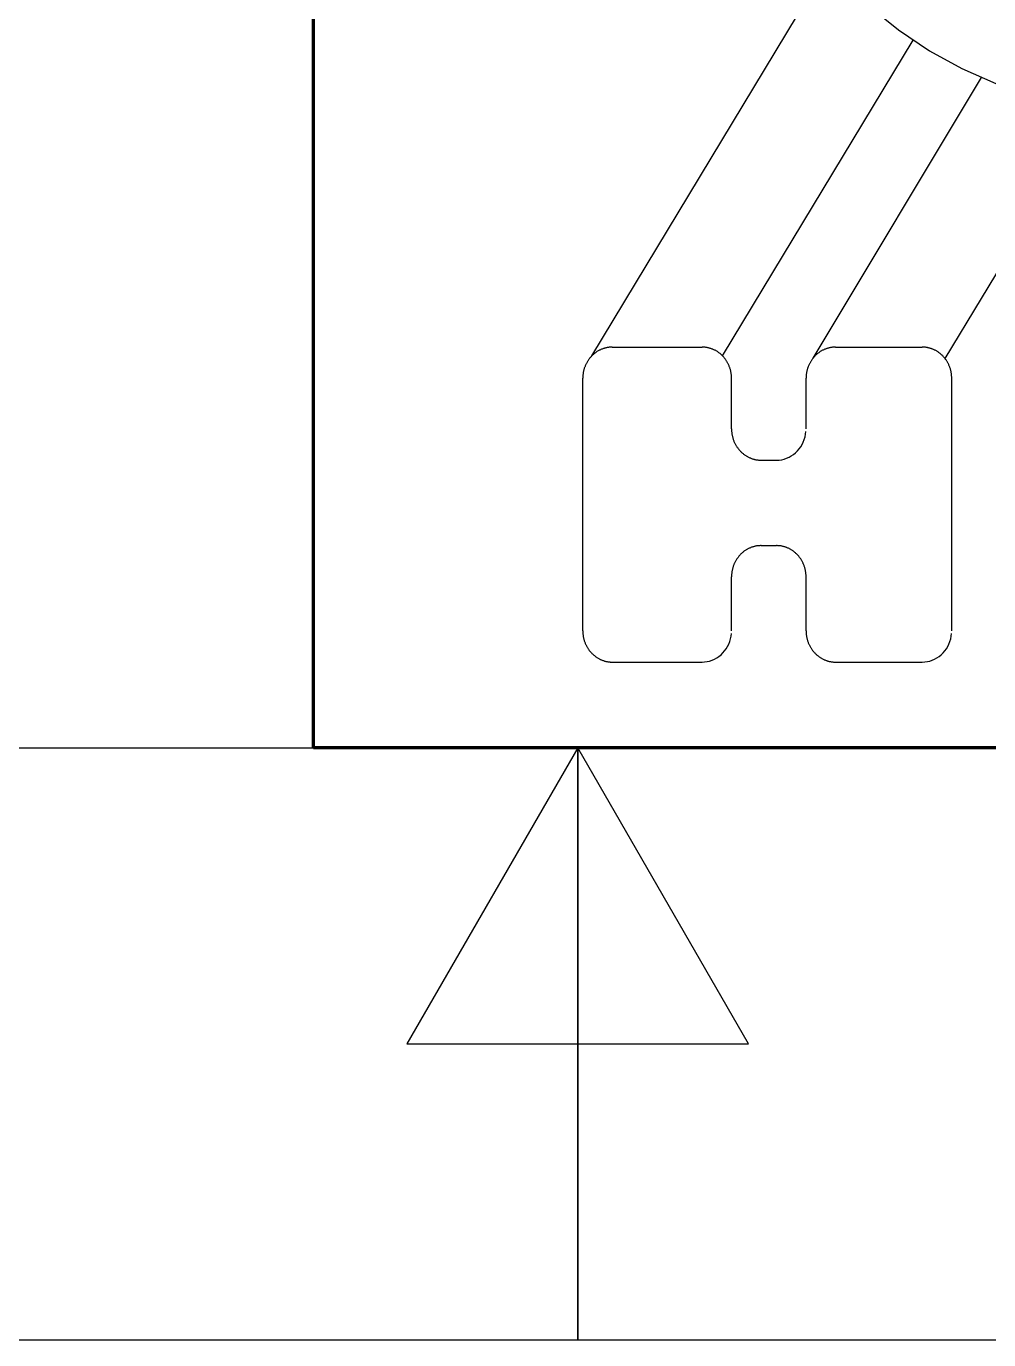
# Model space of a CAD drawing. Header units: inches. Extents: x -3311 to 1429, y -713 to 2436.
# Drawn here: x -3168.59 to -3157.09, y 2226.25 to 2241.95 of the extents above; entities that cross this region are included whole.
import ezdxf

# ---------------------------------------------------------------- set-up
doc = ezdxf.new("R2010")
doc.units = ezdxf.units.IN
doc.layers.add('DIM', color=1, linetype='Continuous', lineweight=25)
doc.layers.add('HEL-070', color=4, linetype='Continuous', lineweight=70)

# ---------------------------------------------------------------- blocks, each defined once
blk = doc.blocks.new('fr')
at = {"color": 7, "linetype": 'Continuous'}
for p, q in [((33474.064, 4297.407), (33756.917, 4297.407)), ((33615.491, 4297.407), (33613.449, 4293.87)), ((33615.491, 4290.334), (33615.491, 4297.407)), ((33617.533, 4293.87), (33615.491, 4297.407)), ((33615.491, 4297.407), (33615.491, 4290.334)), ((33615.491, 4290.334), (33615.491, 4297.407)), ((33613.449, 4293.87), (33617.533, 4293.87)), ((33466.991, 4290.334), (33763.99, 4290.334)), ((33466.991, 4290.334), (33763.99, 4290.334))]:
    blk.add_line(p, q, dxfattribs=at)

msp = doc.modelspace()

# ---------------------------------------------------------------- linework, layer by layer
at = {"color": 4}
msp.add_line((-3165.162, 2257.714), (-3165.162, 2233.325), dxfattribs=at)
at = {"color": 6, "linetype": 'Continuous', "lineweight": -3}
for p, q in [((-3161.835, 2238.007), (-3159.01, 2242.689)), ((-3158.515, 2242.185), (-3158.168, 2241.903)), ((-3160.272, 2238.008), (-3157.995, 2241.781)), ((-3158.168, 2241.903), (-3157.798, 2241.655)), ((-3157.798, 2241.655), (-3157.41, 2241.441)), ((-3159.187, 2237.98), (-3157.175, 2241.333)), ((-3157.41, 2241.441), (-3157.006, 2241.264)), ((-3157.612, 2237.975), (-3155.803, 2240.972)), ((-3161.833, 2238.009), (-3161.839, 2238.004)), ((-3161.828, 2238.015), (-3161.833, 2238.009)), ((-3161.822, 2238.02), (-3161.828, 2238.015)), ((-3161.816, 2238.026), (-3161.822, 2238.02)), ((-3161.81, 2238.031), (-3161.816, 2238.026)), ((-3161.804, 2238.036), (-3161.81, 2238.031)), ((-3161.798, 2238.041), (-3161.804, 2238.036)), ((-3161.792, 2238.046), (-3161.798, 2238.041)), ((-3161.786, 2238.05), (-3161.792, 2238.046)), ((-3161.779, 2238.055), (-3161.786, 2238.05)), ((-3161.773, 2238.059), (-3161.779, 2238.055)), ((-3161.766, 2238.063), (-3161.773, 2238.059)), ((-3161.759, 2238.067), (-3161.766, 2238.063)), ((-3161.752, 2238.071), (-3161.759, 2238.067)), ((-3161.746, 2238.075), (-3161.752, 2238.071)), ((-3161.739, 2238.078), (-3161.746, 2238.075)), ((-3161.732, 2238.081), (-3161.739, 2238.078)), ((-3161.725, 2238.085), (-3161.732, 2238.081)), ((-3161.717, 2238.088), (-3161.725, 2238.085)), ((-3161.71, 2238.09), (-3161.717, 2238.088)), ((-3161.703, 2238.093), (-3161.71, 2238.09)), ((-3161.696, 2238.096), (-3161.703, 2238.093)), ((-3161.688, 2238.098), (-3161.696, 2238.096)), ((-3161.681, 2238.1), (-3161.688, 2238.098)), ((-3161.673, 2238.102), (-3161.681, 2238.1)), ((-3161.666, 2238.104), (-3161.673, 2238.102)), ((-3161.658, 2238.106), (-3161.666, 2238.104)), ((-3161.651, 2238.107), (-3161.658, 2238.106)), ((-3161.643, 2238.109), (-3161.651, 2238.107)), ((-3161.636, 2238.11), (-3161.643, 2238.109)), ((-3161.628, 2238.111), (-3161.636, 2238.11)), ((-3161.62, 2238.112), (-3161.628, 2238.111)), ((-3161.613, 2238.112), (-3161.62, 2238.112)), ((-3161.605, 2238.113), (-3161.613, 2238.112)), ((-3161.597, 2238.113), (-3161.605, 2238.113)), ((-3161.59, 2238.113), (-3161.597, 2238.113)), ((-3161.59, 2238.113), (-3160.517, 2238.113)), ((-3160.509, 2238.113), (-3160.517, 2238.113)), ((-3160.502, 2238.113), (-3160.509, 2238.113)), ((-3160.494, 2238.112), (-3160.502, 2238.113)), ((-3160.486, 2238.112), (-3160.494, 2238.112)), ((-3160.479, 2238.111), (-3160.486, 2238.112)), ((-3160.471, 2238.11), (-3160.479, 2238.111)), ((-3160.463, 2238.109), (-3160.471, 2238.11)), ((-3160.456, 2238.107), (-3160.463, 2238.109)), ((-3160.448, 2238.106), (-3160.456, 2238.107)), ((-3160.441, 2238.104), (-3160.448, 2238.106)), ((-3160.433, 2238.102), (-3160.441, 2238.104)), ((-3160.426, 2238.1), (-3160.433, 2238.102)), ((-3160.418, 2238.098), (-3160.426, 2238.1)), ((-3160.411, 2238.096), (-3160.418, 2238.098)), ((-3160.404, 2238.093), (-3160.411, 2238.096)), ((-3160.396, 2238.09), (-3160.404, 2238.093)), ((-3160.389, 2238.088), (-3160.396, 2238.09)), ((-3160.382, 2238.085), (-3160.389, 2238.088)), ((-3160.375, 2238.081), (-3160.382, 2238.085)), ((-3160.368, 2238.078), (-3160.375, 2238.081)), ((-3160.361, 2238.075), (-3160.368, 2238.078)), ((-3160.354, 2238.071), (-3160.361, 2238.075)), ((-3160.347, 2238.067), (-3160.354, 2238.071)), ((-3160.341, 2238.063), (-3160.347, 2238.067)), ((-3160.334, 2238.059), (-3160.341, 2238.063)), ((-3160.328, 2238.055), (-3160.334, 2238.059)), ((-3160.321, 2238.05), (-3160.328, 2238.055)), ((-3160.315, 2238.046), (-3160.321, 2238.05)), ((-3160.309, 2238.041), (-3160.315, 2238.046)), ((-3160.302, 2238.036), (-3160.309, 2238.041)), ((-3160.296, 2238.031), (-3160.302, 2238.036)), ((-3160.29, 2238.026), (-3160.296, 2238.031)), ((-3160.285, 2238.02), (-3160.29, 2238.026)), ((-3160.279, 2238.015), (-3160.285, 2238.02)), ((-3160.273, 2238.009), (-3160.279, 2238.015)), ((-3160.268, 2238.004), (-3160.273, 2238.009)), ((-3159.165, 2238.009), (-3159.17, 2238.004)), ((-3159.159, 2238.015), (-3159.165, 2238.009)), ((-3159.154, 2238.02), (-3159.159, 2238.015)), ((-3159.148, 2238.026), (-3159.154, 2238.02)), ((-3159.142, 2238.031), (-3159.148, 2238.026)), ((-3159.136, 2238.036), (-3159.142, 2238.031)), ((-3159.13, 2238.041), (-3159.136, 2238.036)), ((-3159.123, 2238.046), (-3159.13, 2238.041)), ((-3159.117, 2238.05), (-3159.123, 2238.046)), ((-3159.11, 2238.055), (-3159.117, 2238.05)), ((-3159.104, 2238.059), (-3159.11, 2238.055)), ((-3159.097, 2238.063), (-3159.104, 2238.059)), ((-3159.091, 2238.067), (-3159.097, 2238.063)), ((-3159.084, 2238.071), (-3159.091, 2238.067)), ((-3159.077, 2238.075), (-3159.084, 2238.071)), ((-3159.07, 2238.078), (-3159.077, 2238.075)), ((-3159.063, 2238.081), (-3159.07, 2238.078)), ((-3159.056, 2238.085), (-3159.063, 2238.081)), ((-3159.049, 2238.088), (-3159.056, 2238.085)), ((-3159.042, 2238.09), (-3159.049, 2238.088)), ((-3159.034, 2238.093), (-3159.042, 2238.09)), ((-3159.027, 2238.096), (-3159.034, 2238.093)), ((-3159.02, 2238.098), (-3159.027, 2238.096)), ((-3159.012, 2238.1), (-3159.02, 2238.098)), ((-3159.005, 2238.102), (-3159.012, 2238.1)), ((-3158.997, 2238.104), (-3159.005, 2238.102)), ((-3158.99, 2238.106), (-3158.997, 2238.104)), ((-3158.982, 2238.107), (-3158.99, 2238.106)), ((-3158.975, 2238.109), (-3158.982, 2238.107)), ((-3158.967, 2238.11), (-3158.975, 2238.109)), ((-3158.959, 2238.111), (-3158.967, 2238.11)), ((-3158.952, 2238.112), (-3158.959, 2238.111)), ((-3158.944, 2238.112), (-3158.952, 2238.112)), ((-3158.936, 2238.113), (-3158.944, 2238.112)), ((-3158.929, 2238.113), (-3158.936, 2238.113)), ((-3158.921, 2238.113), (-3158.929, 2238.113)), ((-3158.921, 2238.113), (-3157.886, 2238.113)), ((-3157.878, 2238.113), (-3157.886, 2238.113)), ((-3157.87, 2238.113), (-3157.878, 2238.113)), ((-3157.863, 2238.112), (-3157.87, 2238.113)), ((-3157.855, 2238.112), (-3157.863, 2238.112)), ((-3157.847, 2238.111), (-3157.855, 2238.112)), ((-3157.84, 2238.11), (-3157.847, 2238.111)), ((-3157.832, 2238.109), (-3157.84, 2238.11)), ((-3157.824, 2238.107), (-3157.832, 2238.109)), ((-3157.817, 2238.106), (-3157.824, 2238.107)), ((-3157.809, 2238.104), (-3157.817, 2238.106)), ((-3157.802, 2238.102), (-3157.809, 2238.104)), ((-3157.794, 2238.1), (-3157.802, 2238.102)), ((-3157.787, 2238.098), (-3157.794, 2238.1)), ((-3157.78, 2238.096), (-3157.787, 2238.098)), ((-3157.772, 2238.093), (-3157.78, 2238.096)), ((-3157.765, 2238.09), (-3157.772, 2238.093)), ((-3157.758, 2238.088), (-3157.765, 2238.09)), ((-3157.751, 2238.085), (-3157.758, 2238.088)), ((-3157.744, 2238.081), (-3157.751, 2238.085)), ((-3157.737, 2238.078), (-3157.744, 2238.081)), ((-3157.73, 2238.075), (-3157.737, 2238.078)), ((-3157.723, 2238.071), (-3157.73, 2238.075)), ((-3157.716, 2238.067), (-3157.723, 2238.071)), ((-3157.709, 2238.063), (-3157.716, 2238.067)), ((-3157.703, 2238.059), (-3157.709, 2238.063)), ((-3157.696, 2238.055), (-3157.703, 2238.059)), ((-3157.69, 2238.05), (-3157.696, 2238.055)), ((-3157.683, 2238.046), (-3157.69, 2238.05)), ((-3157.677, 2238.041), (-3157.683, 2238.046)), ((-3157.671, 2238.036), (-3157.677, 2238.041)), ((-3157.665, 2238.031), (-3157.671, 2238.036)), ((-3157.659, 2238.026), (-3157.665, 2238.031)), ((-3157.653, 2238.02), (-3157.659, 2238.026)), ((-3157.647, 2238.015), (-3157.653, 2238.02)), ((-3157.642, 2238.009), (-3157.647, 2238.015)), ((-3157.636, 2238.004), (-3157.642, 2238.009)), ((-3161.926, 2237.852), (-3161.928, 2237.844)), ((-3161.924, 2237.86), (-3161.926, 2237.852)), ((-3161.921, 2237.868), (-3161.924, 2237.86)), ((-3161.918, 2237.875), (-3161.921, 2237.868)), ((-3161.915, 2237.883), (-3161.918, 2237.875)), ((-3161.912, 2237.89), (-3161.915, 2237.883)), ((-3161.909, 2237.898), (-3161.912, 2237.89)), ((-3161.906, 2237.905), (-3161.909, 2237.898)), ((-3161.902, 2237.912), (-3161.906, 2237.905)), ((-3161.899, 2237.919), (-3161.902, 2237.912)), ((-3161.895, 2237.926), (-3161.899, 2237.919)), ((-3161.891, 2237.933), (-3161.895, 2237.926)), ((-3161.887, 2237.94), (-3161.891, 2237.933)), ((-3161.883, 2237.947), (-3161.887, 2237.94)), ((-3161.878, 2237.954), (-3161.883, 2237.947)), ((-3161.874, 2237.961), (-3161.878, 2237.954)), ((-3161.869, 2237.967), (-3161.874, 2237.961)), ((-3161.865, 2237.973), (-3161.869, 2237.967)), ((-3161.86, 2237.98), (-3161.865, 2237.973)), ((-3161.855, 2237.986), (-3161.86, 2237.98)), ((-3161.85, 2237.992), (-3161.855, 2237.986)), ((-3161.844, 2237.998), (-3161.85, 2237.992)), ((-3161.839, 2238.004), (-3161.844, 2237.998)), ((-3160.262, 2237.998), (-3160.268, 2238.004)), ((-3160.257, 2237.992), (-3160.262, 2237.998)), ((-3160.252, 2237.986), (-3160.257, 2237.992)), ((-3160.247, 2237.98), (-3160.252, 2237.986)), ((-3160.242, 2237.973), (-3160.247, 2237.98)), ((-3160.237, 2237.967), (-3160.242, 2237.973)), ((-3160.233, 2237.961), (-3160.237, 2237.967)), ((-3160.228, 2237.954), (-3160.233, 2237.961)), ((-3160.224, 2237.947), (-3160.228, 2237.954)), ((-3160.22, 2237.94), (-3160.224, 2237.947)), ((-3160.216, 2237.933), (-3160.22, 2237.94)), ((-3160.212, 2237.926), (-3160.216, 2237.933)), ((-3160.208, 2237.919), (-3160.212, 2237.926)), ((-3160.204, 2237.912), (-3160.208, 2237.919)), ((-3160.201, 2237.905), (-3160.204, 2237.912)), ((-3160.197, 2237.898), (-3160.201, 2237.905)), ((-3160.194, 2237.89), (-3160.197, 2237.898)), ((-3160.191, 2237.883), (-3160.194, 2237.89)), ((-3160.188, 2237.875), (-3160.191, 2237.883)), ((-3160.186, 2237.868), (-3160.188, 2237.875)), ((-3160.183, 2237.86), (-3160.186, 2237.868)), ((-3160.181, 2237.852), (-3160.183, 2237.86)), ((-3160.178, 2237.844), (-3160.181, 2237.852)), ((-3159.257, 2237.852), (-3159.26, 2237.844)), ((-3159.255, 2237.86), (-3159.257, 2237.852)), ((-3159.252, 2237.868), (-3159.255, 2237.86)), ((-3159.25, 2237.875), (-3159.252, 2237.868)), ((-3159.247, 2237.883), (-3159.25, 2237.875)), ((-3159.244, 2237.89), (-3159.247, 2237.883)), ((-3159.241, 2237.898), (-3159.244, 2237.89)), ((-3159.237, 2237.905), (-3159.241, 2237.898)), ((-3159.234, 2237.912), (-3159.237, 2237.905)), ((-3159.23, 2237.919), (-3159.234, 2237.912)), ((-3159.226, 2237.926), (-3159.23, 2237.919)), ((-3159.222, 2237.933), (-3159.226, 2237.926)), ((-3159.218, 2237.94), (-3159.222, 2237.933)), ((-3159.214, 2237.947), (-3159.218, 2237.94)), ((-3159.21, 2237.954), (-3159.214, 2237.947)), ((-3159.205, 2237.961), (-3159.21, 2237.954)), ((-3159.201, 2237.967), (-3159.205, 2237.961)), ((-3159.196, 2237.973), (-3159.201, 2237.967)), ((-3159.191, 2237.98), (-3159.196, 2237.973)), ((-3159.186, 2237.986), (-3159.191, 2237.98)), ((-3159.181, 2237.992), (-3159.186, 2237.986)), ((-3159.176, 2237.998), (-3159.181, 2237.992)), ((-3159.17, 2238.004), (-3159.176, 2237.998)), ((-3157.631, 2237.998), (-3157.636, 2238.004)), ((-3157.626, 2237.992), (-3157.631, 2237.998)), ((-3157.62, 2237.986), (-3157.626, 2237.992)), ((-3157.615, 2237.98), (-3157.62, 2237.986)), ((-3157.611, 2237.973), (-3157.615, 2237.98)), ((-3157.606, 2237.967), (-3157.611, 2237.973)), ((-3157.601, 2237.961), (-3157.606, 2237.967)), ((-3157.597, 2237.954), (-3157.601, 2237.961)), ((-3157.592, 2237.947), (-3157.597, 2237.954)), ((-3157.588, 2237.94), (-3157.592, 2237.947)), ((-3157.584, 2237.933), (-3157.588, 2237.94)), ((-3157.58, 2237.926), (-3157.584, 2237.933)), ((-3157.576, 2237.919), (-3157.58, 2237.926)), ((-3157.573, 2237.912), (-3157.576, 2237.919)), ((-3157.569, 2237.905), (-3157.573, 2237.912)), ((-3157.566, 2237.898), (-3157.569, 2237.905)), ((-3157.563, 2237.89), (-3157.566, 2237.898)), ((-3157.56, 2237.883), (-3157.563, 2237.89)), ((-3157.557, 2237.875), (-3157.56, 2237.883)), ((-3157.554, 2237.868), (-3157.557, 2237.875)), ((-3157.552, 2237.86), (-3157.554, 2237.868)), ((-3157.549, 2237.852), (-3157.552, 2237.86)), ((-3157.547, 2237.844), (-3157.549, 2237.852)), ((-3161.941, 2237.772), (-3161.942, 2237.764)), ((-3161.942, 2237.764), (-3161.942, 2237.756)), ((-3161.942, 2237.756), (-3161.942, 2237.748)), ((-3161.942, 2237.748), (-3161.942, 2237.74)), ((-3161.942, 2234.723), (-3161.942, 2237.74)), ((-3161.94, 2237.781), (-3161.941, 2237.772)), ((-3161.939, 2237.789), (-3161.94, 2237.781)), ((-3161.938, 2237.797), (-3161.939, 2237.789)), ((-3161.937, 2237.805), (-3161.938, 2237.797)), ((-3161.936, 2237.813), (-3161.937, 2237.805)), ((-3161.934, 2237.821), (-3161.936, 2237.813)), ((-3161.932, 2237.829), (-3161.934, 2237.821)), ((-3161.93, 2237.837), (-3161.932, 2237.829)), ((-3161.928, 2237.844), (-3161.93, 2237.837)), ((-3160.176, 2237.837), (-3160.178, 2237.844)), ((-3160.174, 2237.829), (-3160.176, 2237.837)), ((-3160.173, 2237.821), (-3160.174, 2237.829)), ((-3160.171, 2237.813), (-3160.173, 2237.821)), ((-3160.17, 2237.805), (-3160.171, 2237.813)), ((-3160.168, 2237.797), (-3160.17, 2237.805)), ((-3160.167, 2237.789), (-3160.168, 2237.797)), ((-3160.166, 2237.781), (-3160.167, 2237.789)), ((-3160.166, 2237.772), (-3160.166, 2237.781)), ((-3160.165, 2237.764), (-3160.166, 2237.772)), ((-3160.165, 2237.756), (-3160.165, 2237.764)), ((-3160.164, 2237.748), (-3160.165, 2237.756)), ((-3160.164, 2237.74), (-3160.164, 2237.748)), ((-3160.164, 2237.136), (-3160.164, 2237.74)), ((-3159.273, 2237.756), (-3159.274, 2237.748)), ((-3159.274, 2237.748), (-3159.274, 2237.74)), ((-3159.274, 2237.136), (-3159.274, 2237.74)), ((-3159.272, 2237.772), (-3159.273, 2237.764)), ((-3159.273, 2237.764), (-3159.273, 2237.756)), ((-3159.271, 2237.789), (-3159.272, 2237.781)), ((-3159.272, 2237.781), (-3159.272, 2237.772)), ((-3159.27, 2237.797), (-3159.271, 2237.789)), ((-3159.268, 2237.805), (-3159.27, 2237.797)), ((-3159.267, 2237.813), (-3159.268, 2237.805)), ((-3159.265, 2237.821), (-3159.267, 2237.813)), ((-3159.264, 2237.829), (-3159.265, 2237.821)), ((-3159.262, 2237.837), (-3159.264, 2237.829)), ((-3159.26, 2237.844), (-3159.262, 2237.837)), ((-3157.545, 2237.837), (-3157.547, 2237.844)), ((-3157.543, 2237.829), (-3157.545, 2237.837)), ((-3157.541, 2237.821), (-3157.543, 2237.829)), ((-3157.54, 2237.813), (-3157.541, 2237.821)), ((-3157.538, 2237.805), (-3157.54, 2237.813)), ((-3157.537, 2237.797), (-3157.538, 2237.805)), ((-3157.536, 2237.789), (-3157.537, 2237.797)), ((-3157.535, 2237.781), (-3157.536, 2237.789)), ((-3157.534, 2237.772), (-3157.535, 2237.781)), ((-3157.534, 2237.764), (-3157.534, 2237.772)), ((-3157.533, 2237.756), (-3157.534, 2237.764)), ((-3157.533, 2237.748), (-3157.533, 2237.756)), ((-3157.533, 2237.74), (-3157.533, 2237.748)), ((-3157.533, 2234.723), (-3157.533, 2237.74)), ((-3160.164, 2237.136), (-3160.164, 2237.128)), ((-3160.164, 2237.128), (-3160.164, 2237.12)), ((-3160.164, 2237.12), (-3160.164, 2237.111)), ((-3160.164, 2237.111), (-3160.163, 2237.103)), ((-3160.163, 2237.103), (-3160.162, 2237.095)), ((-3160.162, 2237.095), (-3160.161, 2237.087)), ((-3160.161, 2237.087), (-3160.16, 2237.079)), ((-3160.16, 2237.079), (-3160.159, 2237.071)), ((-3160.159, 2237.071), (-3160.158, 2237.063)), ((-3159.286, 2237.039), (-3159.279, 2237.071)), ((-3159.279, 2237.071), (-3159.275, 2237.103)), ((-3160.158, 2237.063), (-3160.156, 2237.055)), ((-3160.156, 2237.055), (-3160.154, 2237.047)), ((-3160.154, 2237.047), (-3160.152, 2237.039)), ((-3160.152, 2237.039), (-3160.15, 2237.031)), ((-3160.15, 2237.031), (-3160.148, 2237.024)), ((-3160.148, 2237.024), (-3160.146, 2237.016)), ((-3160.146, 2237.016), (-3160.143, 2237.008)), ((-3160.143, 2237.008), (-3160.14, 2237.001)), ((-3160.14, 2237.001), (-3160.138, 2236.993)), ((-3160.138, 2236.993), (-3160.135, 2236.986)), ((-3160.135, 2236.986), (-3160.131, 2236.978)), ((-3160.131, 2236.978), (-3160.128, 2236.971)), ((-3160.128, 2236.971), (-3160.125, 2236.964)), ((-3160.125, 2236.964), (-3160.121, 2236.956)), ((-3160.121, 2236.956), (-3160.117, 2236.949)), ((-3160.117, 2236.949), (-3160.113, 2236.942)), ((-3160.113, 2236.942), (-3160.109, 2236.935)), ((-3160.109, 2236.935), (-3160.105, 2236.929)), ((-3160.105, 2236.929), (-3160.101, 2236.922)), ((-3160.101, 2236.922), (-3160.096, 2236.915)), ((-3160.096, 2236.915), (-3160.091, 2236.909)), ((-3160.091, 2236.909), (-3160.087, 2236.902)), ((-3159.356, 2236.896), (-3159.337, 2236.922)), ((-3159.337, 2236.922), (-3159.321, 2236.949)), ((-3159.321, 2236.949), (-3159.307, 2236.978)), ((-3159.307, 2236.978), (-3159.295, 2237.008)), ((-3159.295, 2237.008), (-3159.286, 2237.039)), ((-3160.087, 2236.902), (-3160.082, 2236.896)), ((-3160.082, 2236.896), (-3160.077, 2236.89)), ((-3160.077, 2236.89), (-3160.072, 2236.884)), ((-3160.072, 2236.884), (-3160.066, 2236.878)), ((-3160.066, 2236.878), (-3160.061, 2236.872)), ((-3160.061, 2236.872), (-3160.056, 2236.866)), ((-3160.056, 2236.866), (-3160.05, 2236.861)), ((-3160.05, 2236.861), (-3160.044, 2236.855)), ((-3160.044, 2236.855), (-3160.038, 2236.85)), ((-3160.038, 2236.85), (-3160.032, 2236.845)), ((-3160.032, 2236.845), (-3160.026, 2236.84)), ((-3160.026, 2236.84), (-3160.02, 2236.835)), ((-3160.02, 2236.835), (-3160.014, 2236.83)), ((-3160.014, 2236.83), (-3160.008, 2236.826)), ((-3160.008, 2236.826), (-3160.001, 2236.821)), ((-3160.001, 2236.821), (-3159.995, 2236.817)), ((-3159.995, 2236.817), (-3159.988, 2236.813)), ((-3159.988, 2236.813), (-3159.981, 2236.809)), ((-3159.981, 2236.809), (-3159.974, 2236.805)), ((-3159.974, 2236.805), (-3159.968, 2236.801)), ((-3159.968, 2236.801), (-3159.961, 2236.798)), ((-3159.961, 2236.798), (-3159.954, 2236.794)), ((-3159.954, 2236.794), (-3159.947, 2236.791)), ((-3159.947, 2236.791), (-3159.939, 2236.788)), ((-3159.939, 2236.788), (-3159.932, 2236.785)), ((-3159.932, 2236.785), (-3159.925, 2236.783)), ((-3159.925, 2236.783), (-3159.918, 2236.78)), ((-3159.918, 2236.78), (-3159.91, 2236.778)), ((-3159.91, 2236.778), (-3159.903, 2236.776)), ((-3159.903, 2236.776), (-3159.895, 2236.773)), ((-3159.895, 2236.773), (-3159.888, 2236.772)), ((-3159.888, 2236.772), (-3159.88, 2236.77)), ((-3159.88, 2236.77), (-3159.873, 2236.768)), ((-3159.873, 2236.768), (-3159.865, 2236.767)), ((-3159.865, 2236.767), (-3159.858, 2236.766)), ((-3159.858, 2236.766), (-3159.85, 2236.765)), ((-3159.85, 2236.765), (-3159.842, 2236.764)), ((-3159.842, 2236.764), (-3159.835, 2236.764)), ((-3159.835, 2236.764), (-3159.827, 2236.763)), ((-3159.827, 2236.763), (-3159.819, 2236.763)), ((-3159.819, 2236.763), (-3159.812, 2236.763)), ((-3159.812, 2236.763), (-3159.626, 2236.763)), ((-3159.626, 2236.763), (-3159.596, 2236.764)), ((-3159.596, 2236.764), (-3159.565, 2236.768)), ((-3159.565, 2236.768), (-3159.535, 2236.776)), ((-3159.535, 2236.776), (-3159.506, 2236.785)), ((-3159.506, 2236.785), (-3159.477, 2236.798)), ((-3159.477, 2236.798), (-3159.45, 2236.813)), ((-3159.45, 2236.813), (-3159.424, 2236.83)), ((-3159.424, 2236.83), (-3159.4, 2236.85)), ((-3159.4, 2236.85), (-3159.377, 2236.872)), ((-3159.377, 2236.872), (-3159.356, 2236.896)), ((-3160.038, 2235.654), (-3160.044, 2235.648)), ((-3160.032, 2235.659), (-3160.038, 2235.654)), ((-3160.026, 2235.664), (-3160.032, 2235.659)), ((-3160.02, 2235.669), (-3160.026, 2235.664)), ((-3160.014, 2235.673), (-3160.02, 2235.669)), ((-3160.008, 2235.678), (-3160.014, 2235.673)), ((-3160.001, 2235.682), (-3160.008, 2235.678)), ((-3159.995, 2235.687), (-3160.001, 2235.682)), ((-3159.988, 2235.691), (-3159.995, 2235.687)), ((-3159.981, 2235.695), (-3159.988, 2235.691)), ((-3159.974, 2235.699), (-3159.981, 2235.695)), ((-3159.968, 2235.702), (-3159.974, 2235.699)), ((-3159.961, 2235.706), (-3159.968, 2235.702)), ((-3159.954, 2235.709), (-3159.961, 2235.706)), ((-3159.947, 2235.712), (-3159.954, 2235.709)), ((-3159.939, 2235.715), (-3159.947, 2235.712)), ((-3159.932, 2235.718), (-3159.939, 2235.715)), ((-3159.925, 2235.721), (-3159.932, 2235.718)), ((-3159.918, 2235.724), (-3159.925, 2235.721)), ((-3159.91, 2235.726), (-3159.918, 2235.724)), ((-3159.903, 2235.728), (-3159.91, 2235.726)), ((-3159.895, 2235.73), (-3159.903, 2235.728)), ((-3159.888, 2235.732), (-3159.895, 2235.73)), ((-3159.88, 2235.734), (-3159.888, 2235.732)), ((-3159.873, 2235.735), (-3159.88, 2235.734)), ((-3159.865, 2235.737), (-3159.873, 2235.735)), ((-3159.858, 2235.738), (-3159.865, 2235.737)), ((-3159.85, 2235.739), (-3159.858, 2235.738)), ((-3159.842, 2235.739), (-3159.85, 2235.739)), ((-3159.835, 2235.74), (-3159.842, 2235.739)), ((-3159.827, 2235.74), (-3159.835, 2235.74)), ((-3159.819, 2235.741), (-3159.827, 2235.74)), ((-3159.812, 2235.741), (-3159.819, 2235.741)), ((-3159.812, 2235.741), (-3159.626, 2235.741)), ((-3159.619, 2235.741), (-3159.626, 2235.741)), ((-3159.611, 2235.74), (-3159.619, 2235.741)), ((-3159.603, 2235.74), (-3159.611, 2235.74)), ((-3159.596, 2235.739), (-3159.603, 2235.74)), ((-3159.588, 2235.739), (-3159.596, 2235.739)), ((-3159.58, 2235.738), (-3159.588, 2235.739)), ((-3159.573, 2235.737), (-3159.58, 2235.738)), ((-3159.565, 2235.735), (-3159.573, 2235.737)), ((-3159.558, 2235.734), (-3159.565, 2235.735)), ((-3159.55, 2235.732), (-3159.558, 2235.734)), ((-3159.543, 2235.73), (-3159.55, 2235.732)), ((-3159.535, 2235.728), (-3159.543, 2235.73)), ((-3159.528, 2235.726), (-3159.535, 2235.728)), ((-3159.52, 2235.724), (-3159.528, 2235.726)), ((-3159.513, 2235.721), (-3159.52, 2235.724)), ((-3159.506, 2235.718), (-3159.513, 2235.721)), ((-3159.499, 2235.715), (-3159.506, 2235.718)), ((-3159.491, 2235.712), (-3159.499, 2235.715)), ((-3159.484, 2235.709), (-3159.491, 2235.712)), ((-3159.477, 2235.706), (-3159.484, 2235.709)), ((-3159.47, 2235.702), (-3159.477, 2235.706)), ((-3159.464, 2235.699), (-3159.47, 2235.702)), ((-3159.457, 2235.695), (-3159.464, 2235.699)), ((-3159.45, 2235.691), (-3159.457, 2235.695)), ((-3159.443, 2235.687), (-3159.45, 2235.691)), ((-3159.437, 2235.682), (-3159.443, 2235.687)), ((-3159.43, 2235.678), (-3159.437, 2235.682)), ((-3159.424, 2235.673), (-3159.43, 2235.678)), ((-3159.418, 2235.669), (-3159.424, 2235.673)), ((-3159.412, 2235.664), (-3159.418, 2235.669)), ((-3159.406, 2235.659), (-3159.412, 2235.664)), ((-3159.4, 2235.654), (-3159.406, 2235.659)), ((-3159.394, 2235.648), (-3159.4, 2235.654)), ((-3160.143, 2235.495), (-3160.146, 2235.488)), ((-3160.14, 2235.503), (-3160.143, 2235.495)), ((-3160.138, 2235.511), (-3160.14, 2235.503)), ((-3160.135, 2235.518), (-3160.138, 2235.511)), ((-3160.131, 2235.525), (-3160.135, 2235.518)), ((-3160.128, 2235.533), (-3160.131, 2235.525)), ((-3160.125, 2235.54), (-3160.128, 2235.533)), ((-3160.121, 2235.547), (-3160.125, 2235.54)), ((-3160.117, 2235.554), (-3160.121, 2235.547)), ((-3160.113, 2235.561), (-3160.117, 2235.554)), ((-3160.109, 2235.568), (-3160.113, 2235.561)), ((-3160.105, 2235.575), (-3160.109, 2235.568)), ((-3160.101, 2235.582), (-3160.105, 2235.575)), ((-3160.096, 2235.588), (-3160.101, 2235.582)), ((-3160.091, 2235.595), (-3160.096, 2235.588)), ((-3160.087, 2235.601), (-3160.091, 2235.595)), ((-3160.082, 2235.608), (-3160.087, 2235.601)), ((-3160.077, 2235.614), (-3160.082, 2235.608)), ((-3160.072, 2235.62), (-3160.077, 2235.614)), ((-3160.066, 2235.626), (-3160.072, 2235.62)), ((-3160.061, 2235.632), (-3160.066, 2235.626)), ((-3160.056, 2235.637), (-3160.061, 2235.632)), ((-3160.05, 2235.643), (-3160.056, 2235.637)), ((-3160.044, 2235.648), (-3160.05, 2235.643)), ((-3159.388, 2235.643), (-3159.394, 2235.648)), ((-3159.382, 2235.637), (-3159.388, 2235.643)), ((-3159.377, 2235.632), (-3159.382, 2235.637)), ((-3159.372, 2235.626), (-3159.377, 2235.632)), ((-3159.366, 2235.62), (-3159.372, 2235.626)), ((-3159.361, 2235.614), (-3159.366, 2235.62)), ((-3159.356, 2235.608), (-3159.361, 2235.614)), ((-3159.351, 2235.601), (-3159.356, 2235.608)), ((-3159.347, 2235.595), (-3159.351, 2235.601)), ((-3159.342, 2235.588), (-3159.347, 2235.595)), ((-3159.337, 2235.582), (-3159.342, 2235.588)), ((-3159.333, 2235.575), (-3159.337, 2235.582)), ((-3159.329, 2235.568), (-3159.333, 2235.575)), ((-3159.325, 2235.561), (-3159.329, 2235.568)), ((-3159.321, 2235.554), (-3159.325, 2235.561)), ((-3159.317, 2235.547), (-3159.321, 2235.554)), ((-3159.314, 2235.54), (-3159.317, 2235.547)), ((-3159.31, 2235.533), (-3159.314, 2235.54)), ((-3159.307, 2235.525), (-3159.31, 2235.533)), ((-3159.304, 2235.518), (-3159.307, 2235.525)), ((-3159.301, 2235.511), (-3159.304, 2235.518)), ((-3159.298, 2235.503), (-3159.301, 2235.511)), ((-3159.295, 2235.495), (-3159.298, 2235.503)), ((-3159.292, 2235.488), (-3159.295, 2235.495)), ((-3160.163, 2235.4), (-3160.164, 2235.392)), ((-3160.164, 2235.392), (-3160.164, 2235.384)), ((-3160.164, 2235.384), (-3160.164, 2235.376)), ((-3160.164, 2235.376), (-3160.164, 2235.368)), ((-3160.164, 2234.723), (-3160.164, 2235.368)), ((-3160.162, 2235.408), (-3160.163, 2235.4)), ((-3160.161, 2235.417), (-3160.162, 2235.408)), ((-3160.16, 2235.425), (-3160.161, 2235.417)), ((-3160.159, 2235.433), (-3160.16, 2235.425)), ((-3160.158, 2235.441), (-3160.159, 2235.433)), ((-3160.156, 2235.449), (-3160.158, 2235.441)), ((-3160.154, 2235.457), (-3160.156, 2235.449)), ((-3160.152, 2235.464), (-3160.154, 2235.457)), ((-3160.15, 2235.472), (-3160.152, 2235.464)), ((-3160.148, 2235.48), (-3160.15, 2235.472)), ((-3160.146, 2235.488), (-3160.148, 2235.48)), ((-3159.29, 2235.48), (-3159.292, 2235.488)), ((-3159.288, 2235.472), (-3159.29, 2235.48)), ((-3159.286, 2235.464), (-3159.288, 2235.472)), ((-3159.284, 2235.457), (-3159.286, 2235.464)), ((-3159.282, 2235.449), (-3159.284, 2235.457)), ((-3159.28, 2235.441), (-3159.282, 2235.449)), ((-3159.279, 2235.433), (-3159.28, 2235.441)), ((-3159.278, 2235.425), (-3159.279, 2235.433)), ((-3159.277, 2235.417), (-3159.278, 2235.425)), ((-3159.276, 2235.408), (-3159.277, 2235.417)), ((-3159.275, 2235.4), (-3159.276, 2235.408)), ((-3159.274, 2235.392), (-3159.275, 2235.4)), ((-3159.274, 2235.384), (-3159.274, 2235.392)), ((-3159.274, 2235.376), (-3159.274, 2235.384)), ((-3159.274, 2235.368), (-3159.274, 2235.376)), ((-3159.274, 2234.723), (-3159.274, 2235.368)), ((-3161.942, 2234.723), (-3161.942, 2234.714)), ((-3161.942, 2234.714), (-3161.942, 2234.706)), ((-3159.274, 2234.723), (-3159.274, 2234.714)), ((-3159.274, 2234.714), (-3159.273, 2234.706)), ((-3161.942, 2234.706), (-3161.942, 2234.698)), ((-3161.942, 2234.698), (-3161.941, 2234.69)), ((-3161.941, 2234.69), (-3161.94, 2234.682)), ((-3161.94, 2234.682), (-3161.939, 2234.674)), ((-3161.939, 2234.674), (-3161.938, 2234.666)), ((-3161.938, 2234.666), (-3161.937, 2234.658)), ((-3161.937, 2234.658), (-3161.936, 2234.65)), ((-3161.936, 2234.65), (-3161.934, 2234.642)), ((-3161.934, 2234.642), (-3161.932, 2234.634)), ((-3161.932, 2234.634), (-3161.93, 2234.626)), ((-3161.93, 2234.626), (-3161.928, 2234.618)), ((-3161.928, 2234.618), (-3161.926, 2234.61)), ((-3161.926, 2234.61), (-3161.924, 2234.603)), ((-3161.924, 2234.603), (-3161.921, 2234.595)), ((-3161.921, 2234.595), (-3161.918, 2234.587)), ((-3161.918, 2234.587), (-3161.915, 2234.58)), ((-3161.915, 2234.58), (-3161.912, 2234.572)), ((-3161.912, 2234.572), (-3161.909, 2234.565)), ((-3161.909, 2234.565), (-3161.906, 2234.558)), ((-3161.906, 2234.558), (-3161.902, 2234.55)), ((-3160.212, 2234.536), (-3160.197, 2234.565)), ((-3160.197, 2234.565), (-3160.186, 2234.595)), ((-3160.186, 2234.595), (-3160.176, 2234.626)), ((-3160.176, 2234.626), (-3160.17, 2234.658)), ((-3160.17, 2234.658), (-3160.166, 2234.69)), ((-3159.273, 2234.706), (-3159.273, 2234.698)), ((-3159.273, 2234.698), (-3159.272, 2234.69)), ((-3159.272, 2234.69), (-3159.272, 2234.682)), ((-3159.272, 2234.682), (-3159.271, 2234.674)), ((-3159.271, 2234.674), (-3159.27, 2234.666)), ((-3159.27, 2234.666), (-3159.268, 2234.658)), ((-3159.268, 2234.658), (-3159.267, 2234.65)), ((-3159.267, 2234.65), (-3159.265, 2234.642)), ((-3159.265, 2234.642), (-3159.264, 2234.634)), ((-3159.264, 2234.634), (-3159.262, 2234.626)), ((-3159.262, 2234.626), (-3159.26, 2234.618)), ((-3159.26, 2234.618), (-3159.257, 2234.61)), ((-3159.257, 2234.61), (-3159.255, 2234.603)), ((-3159.255, 2234.603), (-3159.252, 2234.595)), ((-3159.252, 2234.595), (-3159.25, 2234.587)), ((-3159.25, 2234.587), (-3159.247, 2234.58)), ((-3159.247, 2234.58), (-3159.244, 2234.572)), ((-3159.244, 2234.572), (-3159.241, 2234.565)), ((-3159.241, 2234.565), (-3159.237, 2234.558)), ((-3159.237, 2234.558), (-3159.234, 2234.55)), ((-3157.58, 2234.536), (-3157.566, 2234.565)), ((-3157.566, 2234.565), (-3157.554, 2234.595)), ((-3157.554, 2234.595), (-3157.545, 2234.626)), ((-3157.545, 2234.626), (-3157.538, 2234.658)), ((-3157.538, 2234.658), (-3157.534, 2234.69)), ((-3161.902, 2234.55), (-3161.899, 2234.543)), ((-3161.899, 2234.543), (-3161.895, 2234.536)), ((-3161.895, 2234.536), (-3161.891, 2234.529)), ((-3161.891, 2234.529), (-3161.887, 2234.522)), ((-3161.887, 2234.522), (-3161.883, 2234.515)), ((-3161.883, 2234.515), (-3161.878, 2234.509)), ((-3161.878, 2234.509), (-3161.874, 2234.502)), ((-3161.874, 2234.502), (-3161.869, 2234.496)), ((-3161.869, 2234.496), (-3161.865, 2234.489)), ((-3161.865, 2234.489), (-3161.86, 2234.483)), ((-3161.86, 2234.483), (-3161.855, 2234.477)), ((-3161.855, 2234.477), (-3161.85, 2234.471)), ((-3161.85, 2234.471), (-3161.844, 2234.465)), ((-3161.844, 2234.465), (-3161.839, 2234.459)), ((-3161.839, 2234.459), (-3161.833, 2234.453)), ((-3161.833, 2234.453), (-3161.828, 2234.448)), ((-3161.828, 2234.448), (-3161.822, 2234.442)), ((-3161.822, 2234.442), (-3161.816, 2234.437)), ((-3161.816, 2234.437), (-3161.81, 2234.432)), ((-3161.81, 2234.432), (-3161.804, 2234.427)), ((-3161.804, 2234.427), (-3161.798, 2234.422)), ((-3161.798, 2234.422), (-3161.792, 2234.417)), ((-3161.792, 2234.417), (-3161.786, 2234.412)), ((-3161.786, 2234.412), (-3161.779, 2234.408)), ((-3161.779, 2234.408), (-3161.773, 2234.404)), ((-3161.773, 2234.404), (-3161.766, 2234.4)), ((-3161.766, 2234.4), (-3161.759, 2234.396)), ((-3161.759, 2234.396), (-3161.752, 2234.392)), ((-3160.368, 2234.385), (-3160.341, 2234.4)), ((-3160.341, 2234.4), (-3160.315, 2234.417)), ((-3160.315, 2234.417), (-3160.29, 2234.437)), ((-3160.29, 2234.437), (-3160.268, 2234.459)), ((-3160.268, 2234.459), (-3160.247, 2234.483)), ((-3160.247, 2234.483), (-3160.228, 2234.509)), ((-3160.228, 2234.509), (-3160.212, 2234.536)), ((-3159.234, 2234.55), (-3159.23, 2234.543)), ((-3159.23, 2234.543), (-3159.226, 2234.536)), ((-3159.226, 2234.536), (-3159.222, 2234.529)), ((-3159.222, 2234.529), (-3159.218, 2234.522)), ((-3159.218, 2234.522), (-3159.214, 2234.515)), ((-3159.214, 2234.515), (-3159.21, 2234.509)), ((-3159.21, 2234.509), (-3159.205, 2234.502)), ((-3159.205, 2234.502), (-3159.201, 2234.496)), ((-3159.201, 2234.496), (-3159.196, 2234.489)), ((-3159.196, 2234.489), (-3159.191, 2234.483)), ((-3159.191, 2234.483), (-3159.186, 2234.477)), ((-3159.186, 2234.477), (-3159.181, 2234.471)), ((-3159.181, 2234.471), (-3159.176, 2234.465)), ((-3159.176, 2234.465), (-3159.17, 2234.459)), ((-3159.17, 2234.459), (-3159.165, 2234.453)), ((-3159.165, 2234.453), (-3159.159, 2234.448)), ((-3159.159, 2234.448), (-3159.154, 2234.442)), ((-3159.154, 2234.442), (-3159.148, 2234.437)), ((-3159.148, 2234.437), (-3159.142, 2234.432)), ((-3159.142, 2234.432), (-3159.136, 2234.427)), ((-3159.136, 2234.427), (-3159.13, 2234.422)), ((-3159.13, 2234.422), (-3159.123, 2234.417)), ((-3159.123, 2234.417), (-3159.117, 2234.412)), ((-3159.117, 2234.412), (-3159.11, 2234.408)), ((-3159.11, 2234.408), (-3159.104, 2234.404)), ((-3159.104, 2234.404), (-3159.097, 2234.4)), ((-3159.097, 2234.4), (-3159.091, 2234.396)), ((-3159.091, 2234.396), (-3159.084, 2234.392)), ((-3157.737, 2234.385), (-3157.709, 2234.4)), ((-3157.709, 2234.4), (-3157.683, 2234.417)), ((-3157.683, 2234.417), (-3157.659, 2234.437)), ((-3157.659, 2234.437), (-3157.636, 2234.459)), ((-3157.636, 2234.459), (-3157.615, 2234.483)), ((-3157.615, 2234.483), (-3157.597, 2234.509)), ((-3157.597, 2234.509), (-3157.58, 2234.536)), ((-3161.752, 2234.392), (-3161.746, 2234.388)), ((-3161.746, 2234.388), (-3161.739, 2234.385)), ((-3161.739, 2234.385), (-3161.732, 2234.381)), ((-3161.732, 2234.381), (-3161.725, 2234.378)), ((-3161.725, 2234.378), (-3161.717, 2234.375)), ((-3161.717, 2234.375), (-3161.71, 2234.372)), ((-3161.71, 2234.372), (-3161.703, 2234.369)), ((-3161.703, 2234.369), (-3161.696, 2234.367)), ((-3161.696, 2234.367), (-3161.688, 2234.365)), ((-3161.688, 2234.365), (-3161.681, 2234.362)), ((-3161.681, 2234.362), (-3161.673, 2234.36)), ((-3161.673, 2234.36), (-3161.666, 2234.358)), ((-3161.666, 2234.358), (-3161.658, 2234.357)), ((-3161.658, 2234.357), (-3161.651, 2234.355)), ((-3161.651, 2234.355), (-3161.643, 2234.354)), ((-3161.643, 2234.354), (-3161.636, 2234.353)), ((-3161.636, 2234.353), (-3161.628, 2234.352)), ((-3161.628, 2234.352), (-3161.62, 2234.351)), ((-3161.62, 2234.351), (-3161.613, 2234.35)), ((-3161.613, 2234.35), (-3161.605, 2234.35)), ((-3161.605, 2234.35), (-3161.597, 2234.35)), ((-3161.597, 2234.35), (-3161.59, 2234.35)), ((-3161.59, 2234.35), (-3160.517, 2234.35)), ((-3160.517, 2234.35), (-3160.486, 2234.351)), ((-3160.486, 2234.351), (-3160.456, 2234.355)), ((-3160.456, 2234.355), (-3160.426, 2234.362)), ((-3160.426, 2234.362), (-3160.396, 2234.372)), ((-3160.396, 2234.372), (-3160.368, 2234.385)), ((-3159.084, 2234.392), (-3159.077, 2234.388)), ((-3159.077, 2234.388), (-3159.07, 2234.385)), ((-3159.07, 2234.385), (-3159.063, 2234.381)), ((-3159.063, 2234.381), (-3159.056, 2234.378)), ((-3159.056, 2234.378), (-3159.049, 2234.375)), ((-3159.049, 2234.375), (-3159.042, 2234.372)), ((-3159.042, 2234.372), (-3159.034, 2234.369)), ((-3159.034, 2234.369), (-3159.027, 2234.367)), ((-3159.027, 2234.367), (-3159.02, 2234.365)), ((-3159.02, 2234.365), (-3159.012, 2234.362)), ((-3159.012, 2234.362), (-3159.005, 2234.36)), ((-3159.005, 2234.36), (-3158.997, 2234.358)), ((-3158.997, 2234.358), (-3158.99, 2234.357)), ((-3158.99, 2234.357), (-3158.982, 2234.355)), ((-3158.982, 2234.355), (-3158.975, 2234.354)), ((-3158.975, 2234.354), (-3158.967, 2234.353)), ((-3158.967, 2234.353), (-3158.959, 2234.352)), ((-3158.959, 2234.352), (-3158.952, 2234.351)), ((-3158.952, 2234.351), (-3158.944, 2234.35)), ((-3158.944, 2234.35), (-3158.936, 2234.35)), ((-3158.936, 2234.35), (-3158.929, 2234.35)), ((-3158.929, 2234.35), (-3158.921, 2234.35)), ((-3158.921, 2234.35), (-3157.886, 2234.35)), ((-3157.886, 2234.35), (-3157.855, 2234.351)), ((-3157.855, 2234.351), (-3157.824, 2234.355)), ((-3157.824, 2234.355), (-3157.794, 2234.362)), ((-3157.794, 2234.362), (-3157.765, 2234.372)), ((-3157.765, 2234.372), (-3157.737, 2234.385))]:
    msp.add_line(p, q, dxfattribs=at)
at = {"layer": 'DIM'}
msp.add_lwpolyline([(-3165.162, 2257.714), (-3020.576, 2257.714), (-3020.576, 2233.325), (-3165.162, 2233.325)], close=True, dxfattribs=at)
at = {"layer": 'HEL-070'}
msp.add_lwpolyline([(-3020.576, 2233.325), (-3165.162, 2233.325), (-3165.162, 2284.003), (-3020.576, 2284.003)], close=True, dxfattribs=at)

# ---------------------------------------------------------------- block references
msp.add_blockref('fr', (-36777.493, -2064.082))

doc.saveas('drawing.dxf')
